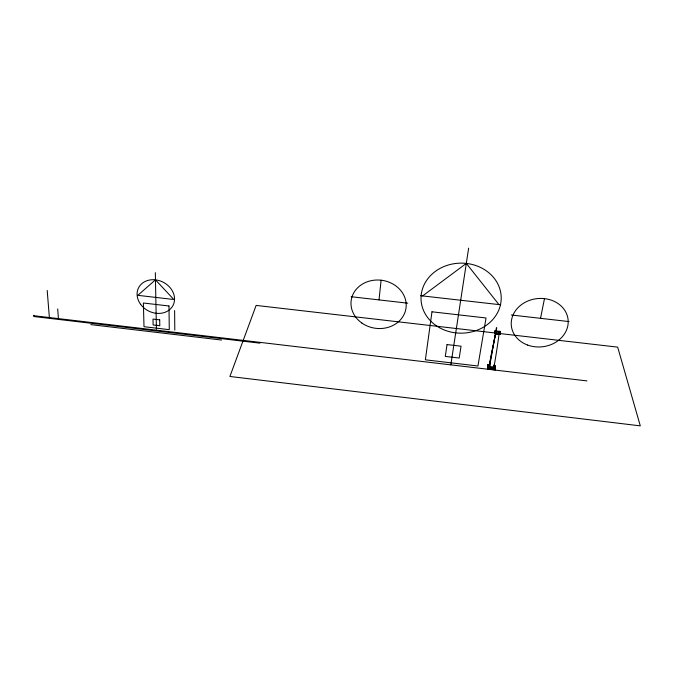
<?xml version="1.0" encoding="UTF-8"?>
<svg xmlns="http://www.w3.org/2000/svg" width="674" height="674" viewBox="0 0 674 674"><rect width="100%" height="100%" fill="white"/><g stroke="black" fill="none" stroke-linecap="round" stroke-linejoin="round"><path stroke-width="1.01" d="M499.569 333.192L499.577 333.276A2.081 1.011 10.1 0 0 496.662 331.894A2.081 1.011 10.1 0 0 496.308 333.605A2.081 1.011 10.1 0 0 499.56 333.318L499.535 333.377M259.953 342.367L259.92 343.167L33.852 316.519L33.742 315.306M379.015 299.905L381.113 280.199M450.83 364.861L468.641 248.133M495.146 369.858L494.969 365.434L495.146 369.858L487.917 369.007L487.791 364.583L489.846 364.828M487.808 367.077L487.909 366.504L489.964 366.74M488.347 364.937L488.54 368.198L494.691 368.922L494.514 365.325L494.691 368.922M487.917 369.007L487.791 364.583M494.893 331.119L500.083 331.288L500.226 334.287L495.087 333.697L494.893 331.119L500.007 331.709L500.226 334.287M488.54 368.198L494.741 368.602M495.415 333.782L495.289 331.355L499.645 331.852L499.83 334.051L495.449 333.546L495.289 331.355M495.087 333.697L494.96 330.698M489.535 366.959L496.409 327.808M499.645 331.852L495.247 331.591M495.002 367.928L495.112 367.347M489.021 366.9L496.789 327.859M540.54 318.33L544.474 298.624M422.615 295.92L466.315 263.416L498.954 304.589M420.643 295.701L500.698 304.783M351.129 296.72L407.736 303.182M511.305 314.994L569.126 321.591M495.415 333.023L256.128 305.415L229.901 376.463L640.3 425.867L617.67 347.135L499.594 333.512M495.154 333.276L500.302 333.866M487.69 365.165L489.745 365.401M488.018 368.425L495.247 369.276M33.776 315.71L586.944 380.903M90.771 324.624L221.527 340.05M488.667 366.235L489.332 365.3A1698.076 879.663 -25.3 0 1 495.668 333.478M47.197 290.41L49.413 318.153M57.694 308.919L58.419 318.617M155.332 272.675L156.419 329.165M174.625 310.562L174.793 330.117M499.089 333.992A1.736 0.843 10.1 0 1 497.083 334.473A1.736 0.843 10.1 0 1 495.719 333.242M499.089 333.874A1187.133 770.551 45.6 0 1 494.152 365.864M493.722 365.131A2.443 1.255 10.6 0 1 493.343 366.749A2.443 1.255 10.6 0 1 490.141 366.319A2.443 1.255 10.6 0 1 489.771 364.592M493.713 365.493A2.679 1.382 10.6 0 1 493.41 367.381A2.679 1.382 10.6 0 1 489.754 366.808A2.679 1.382 10.6 0 1 489.72 364.878M493.68 365.847A2.923 1.508 10.6 0 1 493.536 367.987A2.923 1.508 10.6 0 1 489.45 367.355A2.923 1.508 10.6 0 1 489.602 365.215M499.139 333.95A1.904 0.927 10.1 0 1 496.671 334.06A1.904 0.927 10.1 0 1 495.702 332.712M431.967 311.801L425.37 359.815L477.942 366.007L486.038 317.985L431.967 311.801M447.047 344.574L445.287 356.403L459.196 358.037L461.05 346.2L447.047 344.574M155.467 279.845L137.825 295.33L173.825 299.5L155.467 279.845M168.989 305.988L143.377 303.014L144 326.696L169.275 329.67L168.989 305.988M159.696 319.855L152.998 319.072L153.124 324.952L159.797 325.736L159.696 319.855M439.372 327.64A40.103 35.014 -0.7 0 0 501.17 299.762A40.103 35.014 -0.7 0 0 442.818 267.047A40.103 35.014 -0.7 0 0 439.372 327.64M140.639 304.37A19.352 16.151 27 0 0 172.915 305.617A19.352 16.151 27 0 0 153.883 279.727A19.352 16.151 27 0 0 140.639 304.37M361.871 323.04A27.685 24.205 8 0 0 405.992 308.245A27.685 24.205 8 0 0 367.928 281.555A27.685 24.205 8 0 0 361.871 323.04M527.641 345.071A28.552 24.23 -6.5 0 0 568.106 319.729A28.552 24.23 -6.5 0 0 523.403 303.317A28.552 24.23 -6.5 0 0 527.641 345.071"/></g></svg>
